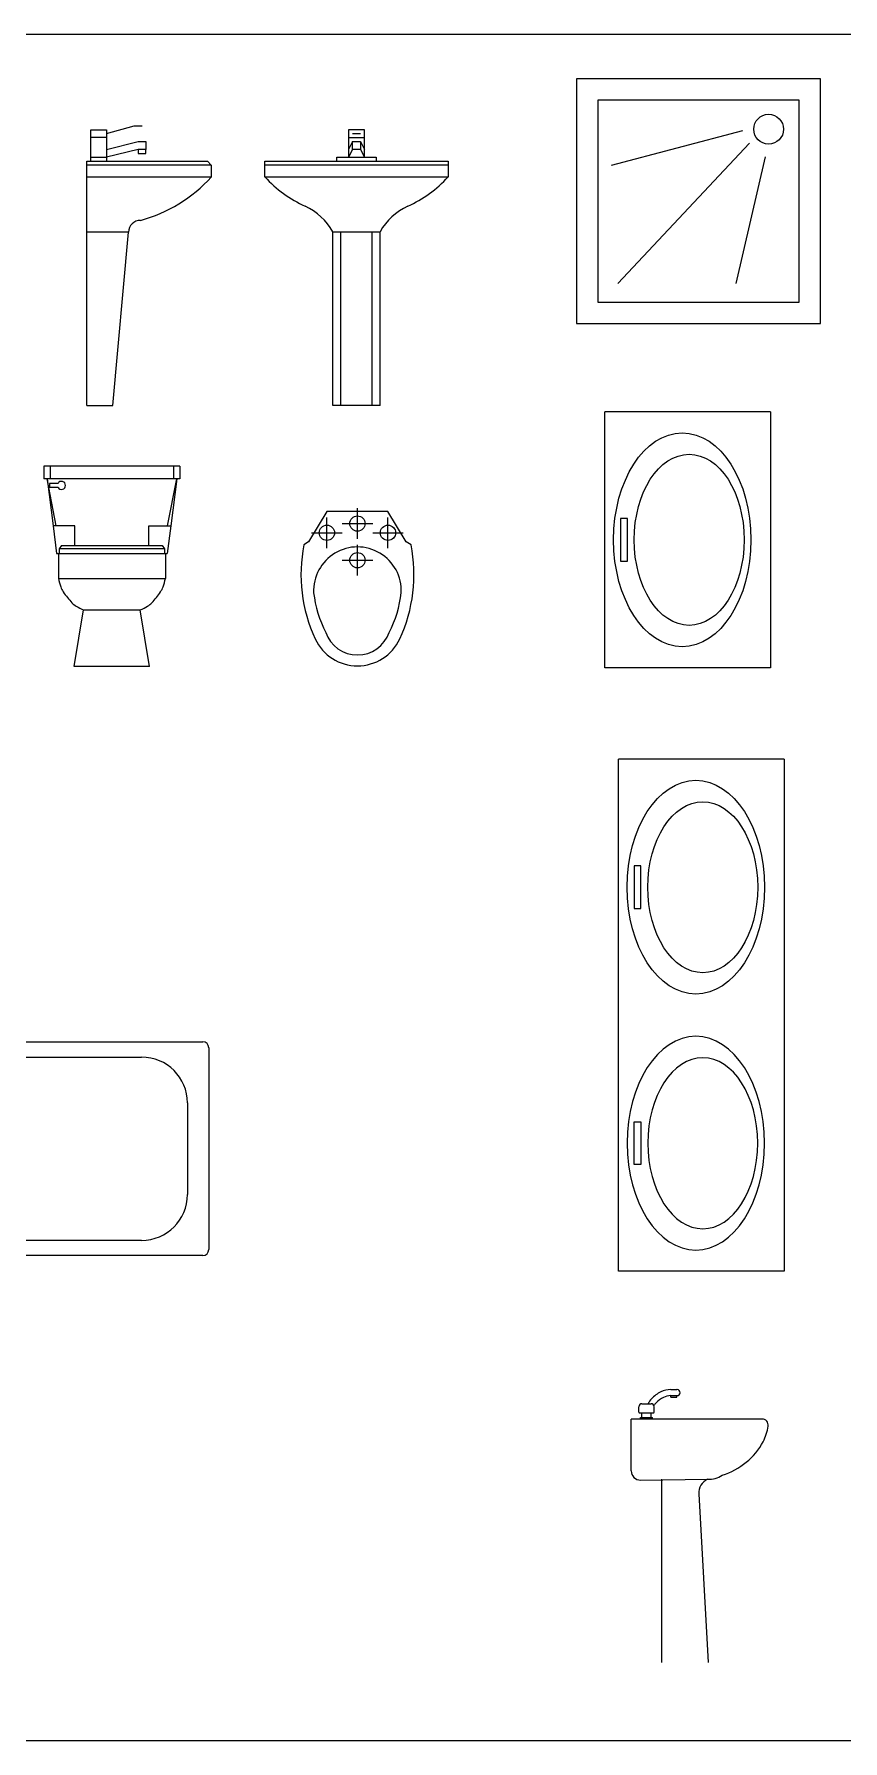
# Model space of a CAD drawing. Header units: centimetres. Extents: x 56177 to 99483, y 493 to 15482.
# Drawn here: x 60111 to 60376, y 3013 to 3572 of the extents above; entities that cross this region are included whole.
import ezdxf

# ---------------------------------------------------------------- set-up
doc = ezdxf.new("R2010")
doc.units = ezdxf.units.CM
doc.header["$MEASUREMENT"] = 0
doc.layers.add('010_BLOQUES', color=250, linetype='Continuous')

# ---------------------------------------------------------------- blocks, each defined once
blk = doc.blocks.new('A$C5BFF514F')
at = {"layer": '010_BLOQUES'}
for p, q in [((-6.5681, -0.6038), (-6.5165, -0.6038)), ((-6.5681, -0.6942), (-6.5681, -0.6038)), ((-6.5165, -0.6167), (-6.4261, -0.5909)), ((-6.5165, -0.6038), (-6.5165, -0.6942)), ((-6.4261, -0.5909), (-6.4003, -0.5909)), ((-6.5165, -0.6296), (-6.5681, -0.6296)), ((-6.5165, -0.6684), (-6.4132, -0.6425)), ((-6.4132, -0.6684), (-6.5165, -0.6942)), ((-6.4132, -0.6425), (-6.3874, -0.6425)), ((-6.3874, -0.6684), (-6.4132, -0.6684)), ((-6.4132, -0.6684), (-6.4132, -0.6813)), ((-6.3874, -0.6425), (-6.3874, -0.6684)), ((-6.3874, -0.6813), (-6.3874, -0.6684)), ((-6.581, -0.7071), (-6.1863, -0.7071)), ((-6.581, -1.5071), (-6.581, -0.7071)), ((-6.1734, -0.72), (-6.581, -0.72)), ((-6.5681, -0.6942), (-6.5165, -0.6942)), ((-6.5681, -0.7071), (-6.5681, -0.6942)), ((-6.5165, -0.6942), (-6.5165, -0.7071)), ((-6.4132, -0.6813), (-6.3874, -0.6813)), ((-6.1863, -0.7071), (-6.1734, -0.72)), ((-6.1734, -0.72), (-6.1734, -0.7587)), ((-6.1734, -0.7587), (-6.581, -0.7587)), ((-6.4443, -0.9393), (-6.581, -0.9393)), ((-6.4959, -1.5071), (-6.4443, -0.9393)), ((-6.581, -1.5071), (-6.4959, -1.5071))]:
    blk.add_line(p, q, dxfattribs=at)
for centre, radius, start, end in [((-6.5322, -0.4324), 0.485, 285.1328, 317.7263), ((-6.4056, -0.9393), 0.0387, 90, 180)]:
    blk.add_arc(centre, radius, start, end, dxfattribs=at)
blk = doc.blocks.new('A$C2FFB6F52')
at = {"layer": '010_BLOQUES'}
for p, q in [((-5.6721, -0.6038), (-5.7237, -0.6038)), ((-5.7237, -0.6038), (-5.7237, -0.6942)), ((-5.6721, -0.6942), (-5.6721, -0.6038)), ((-5.7237, -0.6296), (-5.6721, -0.6296)), ((-5.7108, -0.6425), (-5.7237, -0.6684)), ((-5.7108, -0.6684), (-5.7237, -0.6942)), ((-5.7108, -0.6167), (-5.685, -0.6167)), ((-5.7108, -0.6684), (-5.7108, -0.6425)), ((-5.7108, -0.6425), (-5.685, -0.6425)), ((-5.685, -0.6684), (-5.7108, -0.6684)), ((-5.685, -0.6425), (-5.685, -0.6684)), ((-5.685, -0.6425), (-5.6721, -0.6684)), ((-5.685, -0.6684), (-5.6721, -0.6942)), ((-5.9979, -0.7587), (-5.9979, -0.7071)), ((-5.9979, -0.7071), (-5.3979, -0.7071)), ((-5.3979, -0.72), (-5.9979, -0.72)), ((-5.7624, -0.6942), (-5.6333, -0.6942)), ((-5.7624, -0.7071), (-5.7624, -0.6942)), ((-5.6333, -0.6942), (-5.6333, -0.7071)), ((-5.3979, -0.7071), (-5.3979, -0.7587)), ((-5.3979, -0.7587), (-5.9979, -0.7587)), ((-5.7753, -1.5071), (-5.7753, -0.9378)), ((-5.7753, -0.9378), (-5.6204, -0.9378)), ((-5.7495, -1.5071), (-5.7495, -0.9378)), ((-5.6463, -1.5071), (-5.6463, -0.9378)), ((-5.6204, -1.5071), (-5.6204, -0.9378)), ((-5.6204, -1.5071), (-5.7753, -1.5071))]:
    blk.add_line(p, q, dxfattribs=at)
for centre, radius, start, end in [((-5.6934, -0.4776), 0.4143, 222.7094, 245.3664), ((-5.7023, -0.4776), 0.4143, 294.6336, 317.2906), ((-5.9495, -1.0361), 0.2, 29.4287, 65.3664), ((-5.4463, -1.0361), 0.2, 114.6336, 150.5713)]:
    blk.add_arc(centre, radius, start, end, dxfattribs=at)
blk = doc.blocks.new('A$C0DDC30F0')
at = {"layer": '010_BLOQUES'}
for p, q in [((-8.613, -2.878), (-8.673, -2.978)), ((-8.413, -2.878), (-8.613, -2.878)), ((-8.613, -2.998), (-8.613, -2.898)), ((-8.513, -2.968), (-8.513, -2.868)), ((-8.353, -2.978), (-8.413, -2.878)), ((-8.413, -2.998), (-8.413, -2.898)), ((-8.663, -2.948), (-8.563, -2.948)), ((-8.563, -2.918), (-8.463, -2.918)), ((-8.463, -2.948), (-8.363, -2.948)), ((-8.673, -2.978), (-8.6883, -2.9879)), ((-8.513, -3.088), (-8.513, -2.988)), ((-8.3376, -2.9879), (-8.353, -2.978)), ((-8.563, -3.038), (-8.463, -3.038))]:
    blk.add_line(p, q, dxfattribs=at)
for centre in [(-8.513, -2.918), (-8.613, -2.948), (-8.413, -2.948), (-8.513, -3.038)]:
    blk.add_circle(centre, 0.025, dxfattribs=at)
for centre, radius, start, end in [((-8.1993, -3.0854), 0.4987, 168.721, 204.9186), ((-8.513, -3.138), 0.1436, 357.5047, 182.4953), ((-8.8267, -3.0854), 0.4987, 335.0814, 11.279), ((-8.2763, -3.1001), 0.3827, 186.6217, 207.0756), ((-8.7496, -3.1001), 0.3827, 332.9244, 353.3783), ((-8.513, -3.2311), 0.1528, 204.9186, 335.0814), ((-8.513, -3.238), 0.1102, 199.2276, 340.7724)]:
    blk.add_arc(centre, radius, start, end, dxfattribs=at)
blk = doc.blocks.new('A$C6A67091A')
at = {"layer": '010_BLOQUES'}
for p, q in [((-7.342, -2.5355), (-7.342, -2.5766)), ((-7.3214, -2.5355), (-7.3214, -2.5766)), ((-6.9175, -2.5355), (-6.9175, -2.5766)), ((-6.897, -2.5355), (-6.897, -2.5766)), ((-7.3317, -2.5766), (-7.3122, -2.731)), ((-7.3019, -2.731), (-7.3317, -2.5766)), ((-7.3242, -2.5914), (-7.3242, -2.6046)), ((-7.296, -2.5914), (-7.3242, -2.5914)), ((-7.296, -2.6046), (-7.3242, -2.6046)), ((-6.937, -2.731), (-6.9072, -2.5766)), ((-6.9072, -2.5766), (-6.9268, -2.731)), ((-7.2405, -2.731), (-7.3122, -2.731)), ((-7.3122, -2.731), (-7.3009, -2.8207)), ((-7.2405, -2.795), (-7.2405, -2.731)), ((-6.9985, -2.731), (-6.9268, -2.731)), ((-6.9985, -2.795), (-6.9985, -2.731)), ((-6.9268, -2.731), (-6.9381, -2.8207)), ((-7.3009, -2.8207), (-6.9381, -2.8207)), ((-7.2945, -2.8207), (-7.2945, -2.9029)), ((-7.2845, -2.795), (-7.2922, -2.8053)), ((-7.2922, -2.8053), (-7.2922, -2.8207)), ((-6.9468, -2.8053), (-7.2922, -2.8053)), ((-7.2845, -2.795), (-6.9545, -2.795)), ((-6.9545, -2.795), (-6.9468, -2.8053)), ((-6.9468, -2.8053), (-6.9468, -2.8207)), ((-6.9445, -2.8207), (-6.9445, -2.9029)), ((-7.2431, -3.1907), (-7.2122, -3.0057)), ((-6.9959, -3.1907), (-7.0267, -3.0057)), ((-6.9959, -3.1907), (-7.2431, -3.1907))]:
    blk.add_line(p, q, dxfattribs=at)
for points in [[(-6.897, -2.5355), (-7.342, -2.5355)], [(-6.897, -2.5766), (-7.342, -2.5766)], [(-7.2945, -2.9029), (-7.1556, -2.9029), (-7.1378, -2.9029), (-6.9445, -2.9029)], [(-7.2122, -3.0057), (-7.175, -3.0057), (-7.1579, -3.0057), (-7.1332, -3.0057), (-7.1057, -3.0057), (-7.081, -3.0057), (-7.0639, -3.0057), (-7.0267, -3.0057)]]:
    blk.add_lwpolyline(points, dxfattribs=at)
for points in [[(-7.2945, -2.9029, 0.041663), (-7.2872, -2.9299, 0.062195), (-7.2788, -2.9467, 0.020386), (-7.265, -2.9655, 0.021252), (-7.2503, -2.9823, 0.064896), (-7.2364, -2.9935, 0.042578), (-7.2122, -3.0057)], [(-7.0267, -3.0057, 0.042578), (-7.0025, -2.9935, 0.064896), (-6.9887, -2.9823, 0.021252), (-6.974, -2.9655, 0.020386), (-6.9602, -2.9467, 0.062195), (-6.9517, -2.9299, 0.041663), (-6.9445, -2.9029)]]:
    blk.add_lwpolyline(points, format="xyb", dxfattribs=at)
blk.add_arc((-7.2846, -2.598), 0.0132, 209.9997, 150.0003, dxfattribs=at)
blk = doc.blocks.new('A$C02863FCC')
at = {"layer": '010_BLOQUES'}
for p, q in [((3.5264, -2.2177), (3.5264, -1.5577)), ((3.5464, -1.5377), (5.2064, -1.5377)), ((5.2264, -1.5577), (5.2264, -2.2177)), ((3.7464, -1.5877), (5.0064, -1.5877)), ((3.5964, -2.0377), (3.5964, -1.7377)), ((5.1564, -1.7377), (5.1564, -2.0377)), ((3.6764, -1.9377), (3.6764, -1.8377)), ((3.7264, -1.8877), (3.6264, -1.8877)), ((5.0064, -2.1877), (3.7464, -2.1877)), ((5.2064, -2.2377), (3.5464, -2.2377))]:
    blk.add_line(p, q, dxfattribs=at)
for radius in [0.025, 0.02]:
    blk.add_circle((3.6764, -1.8877), radius, dxfattribs=at)
for centre, radius, start, end in [((3.5464, -1.5577), 0.02, 90, 180), ((5.2064, -1.5577), 0.02, 0, 90), ((3.7464, -1.7377), 0.15, 90, 180), ((5.0064, -1.7377), 0.15, 0, 90), ((3.7464, -2.0377), 0.15, 180, 270), ((5.0064, -2.0377), 0.15, 270, 0), ((3.5464, -2.2177), 0.02, 180, 270), ((5.2064, -2.2177), 0.02, 270, 0)]:
    blk.add_arc(centre, radius, start, end, dxfattribs=at)
blk = doc.blocks.new('A1138D1', base_point=(8, 4.5))
for p, q in [((8.1, 4.6), (8.05, 4.6)), ((8.05, 4.6), (8.05, 4.4)), ((8.1, 4.4), (8.1, 4.6)), ((8.05, 4.4), (8.1, 4.4))]:
    blk.add_line(p, q)
for centre, radius in [((8.5, 4.5), 0.5), ((8.55, 4.5), 0.4)]:
    blk.add_circle(centre, radius)
blk = doc.blocks.new('LAV4')
for p, q in [((0.5422, 0.8381), (0, 0.8381)), ((0, -0.8381), (0, 0.8381)), ((0.5422, 0.8381), (0.5422, -0.8381)), ((0.5422, -0.8381), (0, -0.8381))]:
    blk.add_line(p, q)
at = {"xscale": 0.4500000000000039, "yscale": 0.7000000000000041, "zscale": 0.4500000000000039}
blk.add_blockref('A1138D1', (0.0283, 0.419), dxfattribs=at)
at = {"xscale": -0.4500000000000039, "yscale": 0.7000000000000041, "zscale": 0.4500000000000039, "rotation": 180}
blk.add_blockref('A1138D1', (0.0283, -0.419), dxfattribs=at)
blk = doc.blocks.new('SINKES')
for p, q in [((0.1293, 0.8967), (0.1493, 0.8967)), ((0.025, 0.8225), (0.025, 0.84)), ((0.035, 0.85), (0.065, 0.85)), ((0.075, 0.8225), (0.075, 0.84)), ((0.1293, 0.8766), (0.1493, 0.8766)), ((0.1293, 0.8716), (0.1293, 0.8766)), ((0.1293, 0.8716), (0.1493, 0.8716)), ((0.1493, 0.8716), (0.1493, 0.8766)), ((0.1493, 0.8766), (0.15, 0.8766)), ((0.4286, 0.8), (0, 0.8)), ((0, 0.6303), (0, 0.8)), ((0.0275, 0.82), (0.0725, 0.82)), ((0.03, 0.805), (0.07, 0.805)), ((0.03, 0.8), (0.03, 0.805)), ((0.035, 0.805), (0.035, 0.82)), ((0.065, 0.805), (0.065, 0.82)), ((0.07, 0.8), (0.07, 0.805)), ((0.0303, 0.6003), (0.2499, 0.6027)), ((0.0999, 0.0027), (0.0999, 0.6027)), ((0.2213, 0.5548), (0.2516, 0.0027))]:
    blk.add_line(p, q)
for points in [[(0.1293, 0.8967, 0.098146), (0.097, 0.8888, 0.102224), (0.0664, 0.8661, 0.04917), (0.0546, 0.85, 0.088858)], [(0.1293, 0.8766, 0.09485), (0.1054, 0.8707, 0.102224), (0.0813, 0.8528, 0.034994), (0.0743, 0.8438, 0.088858)], [(0.2499, 0.6027, 0.159727), (0.298, 0.6158, 0.088923), (0.3768, 0.6586, 0.104957), (0.4319, 0.7258, 0.144124)]]:
    blk.add_lwpolyline(points, format="xyb")
for centre, radius, start, end in [((0.1493, 0.8766), 0.02, 86.0459, 90), ((0.15, 0.8866), 0.01, 270, 86.0459), ((0.035, 0.84), 0.01, 90, 180), ((0.065, 0.84), 0.01, 360, 90), ((0.0275, 0.8225), 0.0025, 180, 270), ((0.0725, 0.8225), 0.0025, 270, 360), ((0.4286, 0.78), 0.02, 351.8626, 90), ((0.2887, 0.8), 0.1613, 332.6264, 351.8626), ((0.03, 0.6303), 0.03, 180, 270.6298), ((0.2712, 0.5575), 0.05, 115.1776, 183.1499)]:
    blk.add_arc(centre, radius, start, end)
blk = doc.blocks.new('LAV3')
for p, q in [((0.5422, 0.419), (0, 0.419)), ((0, -0.419), (0, 0.419)), ((0.5422, 0.419), (0.5422, -0.419)), ((0.5422, -0.419), (0, -0.419))]:
    blk.add_line(p, q)
at = {"xscale": 0.4500000000000039, "yscale": 0.7000000000000041, "zscale": 0.4500000000000039}
blk.add_blockref('A1138D1', (0.0283, 0), dxfattribs=at)
blk = doc.blocks.new('S3')
for p, q in [((-0.2553, -0.1703), (-0.6864, -0.2838)), ((-0.6637, -0.6698), (-0.2326, -0.21)), ((-0.1815, -0.2554), (-0.278, -0.6698))]:
    blk.add_line(p, q)
for points in [[(0, 0), (-0.7998, 0), (-0.7998, -0.8004), (0, -0.8004)], [(-0.07, -0.07), (-0.7298, -0.07), (-0.7298, -0.7304), (-0.07, -0.7304)]]:
    blk.add_lwpolyline(points, close=True)
blk.add_circle((-0.1702, -0.1646), 0.0488)

msp = doc.modelspace()

# ---------------------------------------------------------------- linework, layer by layer
msp.add_lwpolyline([(59655.5, 3571.83), (61261.57, 3571.83), (61261.57, 3013.12), (59655.5, 3013.12)], close=True)

# ---------------------------------------------------------------- block references
at = {"xscale": 100, "yscale": 100, "zscale": 100}
for name, p in [('S3', (60368.43, 3557.17)), ('A$C5BFF514F', (60786.22, 3600.93)), ('A$C2FFB6F52', (60786.22, 3600.93)), ('LAV3', (60297.81, 3406.3)), ('A$C6A67091A', (60848.28, 3683.92)), ('A$C0DDC30F0', (61068.05, 3703.41)), ('LAV4', (60302.26, 3250.67)), ('A$C02863FCC', (59645.42, 3395.73)), ('SINKES', (60306.42, 3038.48))]:
    msp.add_blockref(name, p, dxfattribs=at)

doc.saveas('drawing.dxf')
